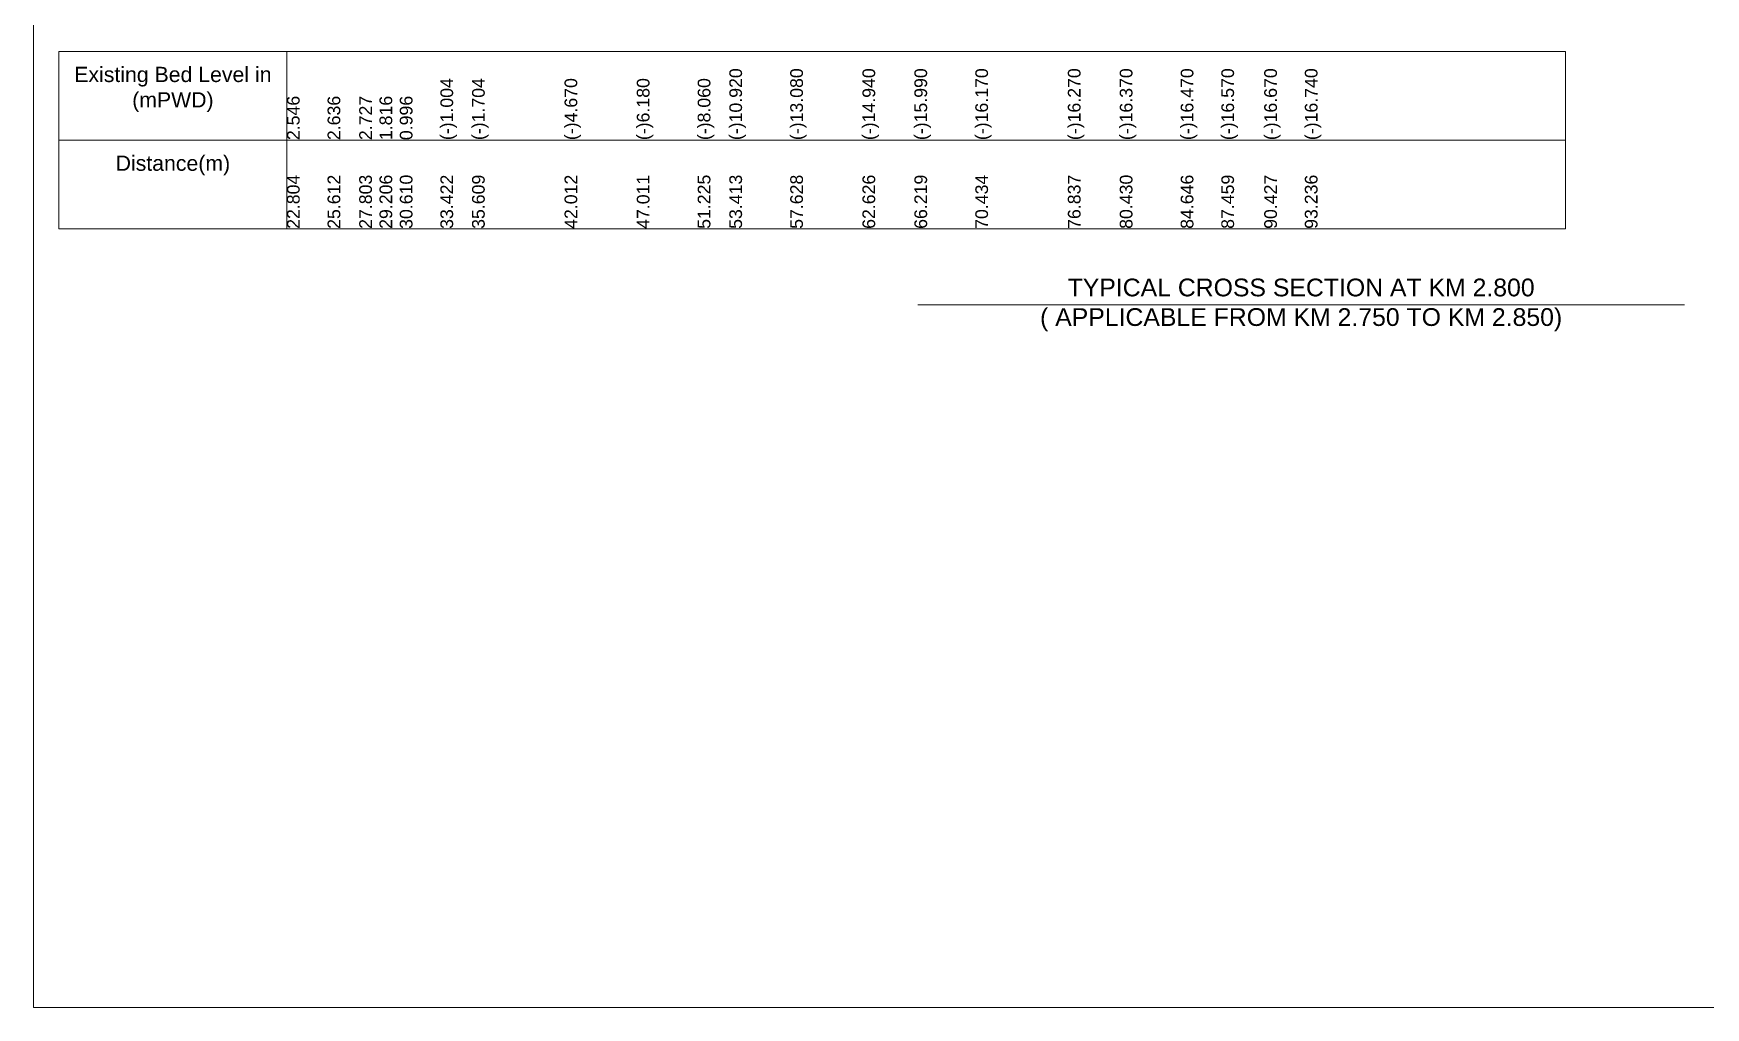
# Model space of a CAD drawing. Header units: inches. Extents: x 89000 to 380017, y -7071 to 0.
# Drawn here: x 250000 to 256595, y -7071 to -3229 of the extents above; entities that cross this region are included whole.
import ezdxf

# ---------------------------------------------------------------- set-up
doc = ezdxf.new("R2010")
doc.units = ezdxf.units.IN
doc.header["$LTSCALE"] = 7
doc.header["$MEASUREMENT"] = 0
for name, color, linetype, lineweight in [('Cross section Data Border', 7, 'Continuous', 9), ('Cross Section Labels', 7, 'Continuous', 9), ('Long Section Labels', 7, 'Continuous', 9)]:
    doc.layers.add(name, color=color, linetype=linetype, lineweight=lineweight)
doc.styles.get("Standard").update_dxf_attribs({"font": 'arial.ttf'})

msp = doc.modelspace()

# ---------------------------------------------------------------- linework, layer by layer
at = {"layer": 'Cross section Data Border'}
msp.add_lwpolyline([(250100, -3300), (256042.20863, -3300), (256042.20863, -4000), (250100, -4000)], close=True, dxfattribs=at)
for points in [[(251000, -3300), (251000, -4000)], [(250100, -3650), (256042.20863, -3650)]]:
    msp.add_lwpolyline(points, dxfattribs=at)
at = {"layer": 'Cross Section Labels'}
msp.add_lwpolyline([(250000, 0), (260000, 0), (260000, -7071), (250000, -7071)], close=True, dxfattribs=at)
msp.add_lwpolyline([(253488, -4300), (255000, -4300), (256512, -4300)], dxfattribs=at)

# ---------------------------------------------------------------- texts
at = {"layer": 'Cross section Data Border', "char_height": 60, "width": 800, "attachment_point": 5}
for s, insert in [('Existing Bed Level in (mPWD)', (250550, -3450)), ('Distance(m)', (250550, -3750))]:
    msp.add_mtext(s, dxfattribs=dict(at, insert=insert))
at = {"layer": 'Cross Section Labels', "insert": (255000, -4300), "char_height": 70, "attachment_point": 5}
msp.add_mtext('TYPICAL CROSS SECTION AT KM 2.800^J( APPLICABLE FROM KM 2.750 TO KM 2.850)', dxfattribs=at)
at = {"layer": 'Long Section Labels', "char_height": 50, "attachment_point": 1, "rotation": 90}
for s, insert in [('(-)1.004', (251605.22836, -3650)), ('(-)1.704', (251729.91231, -3650)), ('(-)4.670', (252094.87849, -3650)), ('(-)6.180', (252379.80633, -3650)), ('(-)8.060', (252620.02467, -3650)), ('(-)10.920', (252744.76846, -3650)), ('(-)13.080', (252985.00275, -3650)), ('(-)14.940', (253269.87479, -3650)), ('(-)15.990', (253474.70197, -3650)), ('(-)16.170', (253714.95891, -3650)), ('(-)16.270', (254079.93699, -3650)), ('(-)16.370', (254284.71537, -3650)), ('(-)16.470', (254525.04043, -3650)), ('(-)16.570', (254685.33803, -3650)), ('(-)16.670', (254854.52567, -3650)), ('(-)16.740', (255014.66678, -3650)), ('2.546', (251000, -3650)), ('2.636', (251160.11234, -3650)), ('2.727', (251284.96404, -3650)), ('1.816', (251364.95135, -3650)), ('0.996', (251444.99599, -3650)), ('22.804', (251000, -4000)), ('25.612', (251160.11234, -4000)), ('27.803', (251284.96404, -4000)), ('29.206', (251364.95135, -4000)), ('30.610', (251444.99599, -4000)), ('33.422', (251605.22836, -4000)), ('35.609', (251729.91231, -4000)), ('42.012', (252094.87849, -4000)), ('47.011', (252379.80633, -4000)), ('51.225', (252620.02467, -4000)), ('53.413', (252744.76846, -4000)), ('57.628', (252985.00275, -4000)), ('62.626', (253269.87479, -4000)), ('66.219', (253474.70197, -4000)), ('70.434', (253714.95891, -4000)), ('76.837', (254079.93699, -4000)), ('80.430', (254284.71537, -4000)), ('84.646', (254525.04043, -4000)), ('87.459', (254685.33803, -4000)), ('90.427', (254854.52567, -4000)), ('93.236', (255014.66678, -4000))]:
    msp.add_mtext(s, dxfattribs=dict(at, insert=insert))

doc.saveas('drawing.dxf')
